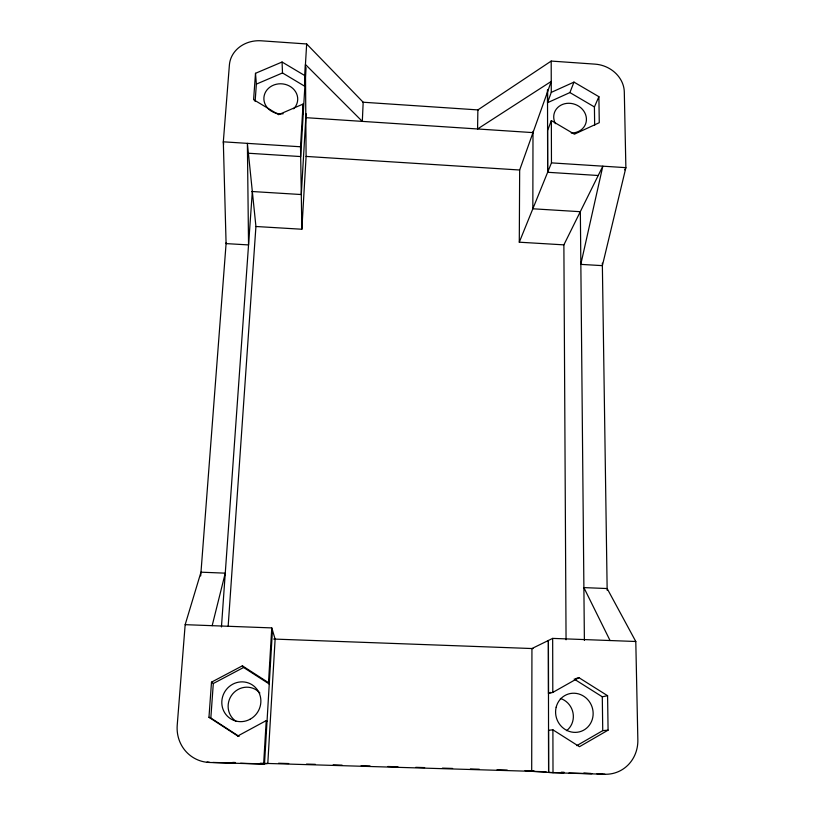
<?xml version="1.0" encoding="UTF-8"?>
<svg xmlns="http://www.w3.org/2000/svg" width="815" height="815" viewBox="0 0 815 815"><rect width="100%" height="100%" fill="white"/><g stroke="black" fill="none" stroke-linecap="round" stroke-linejoin="round"><path stroke-width="1.22" d="M533 131.368L532.837 208.783L580.351 211.706L584.386 640.407M563.878 244.857L519.287 242.198L519.664 170.009L551.256 81.398L477.57 128.974L477.875 109.903L551.205 61.074L595.133 64.151A29.289 25.622 20.6 0 1 624.3 91.973L625.879 167.656L602.377 265.639L580.789 264.376L602.825 166.179L563.878 244.857L566.058 639.806M212.165 625.675L225.256 573.159L200.979 572.181L185.168 624.667L177.222 725.197A36.369 34.699 -58.6 0 0 209.771 762.494L263.632 764.103L266.23 720.603L237.756 736.006L208.966 717.292L211.503 682.155L242.371 665.824L268.502 682.664L269.256 684.009L243.604 667.475L242.371 665.824M268.502 682.664L271.772 627.907L185.168 624.667M301.856 229.239L306.094 156.419L305.442 64.487L362.318 121.394L363.174 102.232L306.664 43.969L261.279 40.801A30.033 26.437 3.3 0 0 229.402 64.935L223.32 141.82L226.091 243.604L248.544 244.918L247.383 143.358L255.93 226.499L301.856 229.239L300.521 146.771L303.078 104.055L278.598 114.681L253.597 99.664L255.503 73.299L282.061 62.022L304.779 75.571L304.861 86.319L282.499 72.953L256.368 84.118L255.126 101.457M304.779 75.571L306.664 43.969M272.454 630.219L264.498 763.971L240.578 763.258M305.982 67.604L300.684 156.562L248.779 153.261M306.053 113.642L301.295 194.541L251.764 191.494M228.159 626.246L255.93 226.499M221.446 626.949L252.334 191.525M237.756 736.006L239.09 736.393L210.83 718.015L213.306 683.52L211.503 682.155M200.694 575.95L226.152 242.748M598.169 175.5L547.639 172.281L547.578 130.553L551.348 120.589L574.412 134.18L599.269 122.698L598.893 96.69L573.984 82.111L569.899 92.564L547.537 102.71L551.276 92.38L551.195 61.074M519.287 242.198L551.46 162.878L551.348 120.589M594.665 125.266L594.42 106.938L598.893 96.69M624.698 169.866L625.879 167.656L551.46 162.878M576.796 745.623L602.743 730.648L608.082 730.159L607.582 695.704L578.915 677.662L575.339 678.722M608.082 730.159L579.485 746.693L552.896 729.822L548.536 730.311L548.597 772.426L563.878 772.875M548.607 772.426L548.393 640.478L548.475 693.565L550.614 692.353M548.475 693.565L552.804 692.414L578.915 677.662M213.306 683.52L243.604 667.475M635.792 641.497L552.662 638.389L531.94 648.536L531.696 771.326L553.008 772.712L604.842 774.25A35.524 33.252 68.8 0 0 637.85 739.816L635.792 641.497L607.144 588.542L583.876 587.605L610.048 640.529M551.276 92.38L573.984 82.111M574.147 679.068L602.295 696.794L607.582 695.704M263.632 764.103L267.799 763.461L275.124 639.103L271.772 627.907M278.547 763.237L288.714 763.543M306.501 764.073L315.395 764.338M333.182 764.867L342.076 765.132M361.137 765.703L370.03 765.968M387.818 766.497L397.975 766.803M415.762 767.333L424.656 767.598M442.443 768.127L452.61 768.433M470.398 768.963L479.291 769.228M497.079 769.757L507.246 770.063M525.033 770.593L533.927 770.858M232.723 762.412L235.26 762.494M260.26 763.237L546.05 771.754M561.27 772.202L564.082 772.284M212.888 762.433L235.545 763.105M568.962 773.028L591.873 773.71M596.967 773.863L604.842 774.25M273.657 639.052L533.051 648.577M583.856 773.017L591.079 773.445M306.094 156.419L519.664 170.009M300.521 146.771L223.32 141.82L223.677 144.296M362.848 102.211L478.436 109.944M305.819 117.666L533 132.621M208.966 717.292L210.83 718.015M569.899 92.564L594.42 106.938M266.23 720.603L267.035 721.265M255.503 73.299L256.368 84.118M282.061 62.022L282.499 72.953M602.336 263.133L607.165 590.243M602.295 696.794L602.743 730.648M303.078 104.055L303.19 114.426M552.662 638.389L552.804 692.414M552.896 729.822L553.008 772.712M547.517 89.619L547.649 172.281M547.517 90.353L547.537 102.71M271.487 111.248A16.932 15.037 4.1 0 1 267.065 89.823A16.932 15.037 4.1 0 1 291.261 87.164A16.932 15.037 4.1 0 1 293.645 108.813M283.162 113.754A16.932 15.037 4.1 0 1 272.424 111.777M555.433 123.686A16.575 14.629 20 0 1 564.734 103.739A16.575 14.629 20 0 1 586.097 116.331A16.575 14.629 20 0 1 571.264 133.018M601.684 773.924A34.882 32.681 69.2 0 1 599.514 773.934M560.343 698.445A18.338 17.37 69.9 0 1 573.006 712.87A18.338 17.37 69.9 0 1 566.608 730.658M209.374 762.249A35.697 34.057 -58.9 0 1 207.122 761.954M236.167 721.387A18.674 17.961 -60.2 0 1 232.621 693.962A18.674 17.961 -60.2 0 1 259.883 693.005M556.176 707.175A19.733 18.633 68.3 0 0 579.404 731.86A19.733 18.633 68.3 0 0 587.523 699.372A19.733 18.633 68.3 0 0 556.176 707.175M249.981 719.299A20.1 19.336 -59.1 0 0 252.192 684.845A20.1 19.336 -59.1 0 0 221.843 701.134A20.1 19.336 -59.1 0 0 249.981 719.299"/></g></svg>
